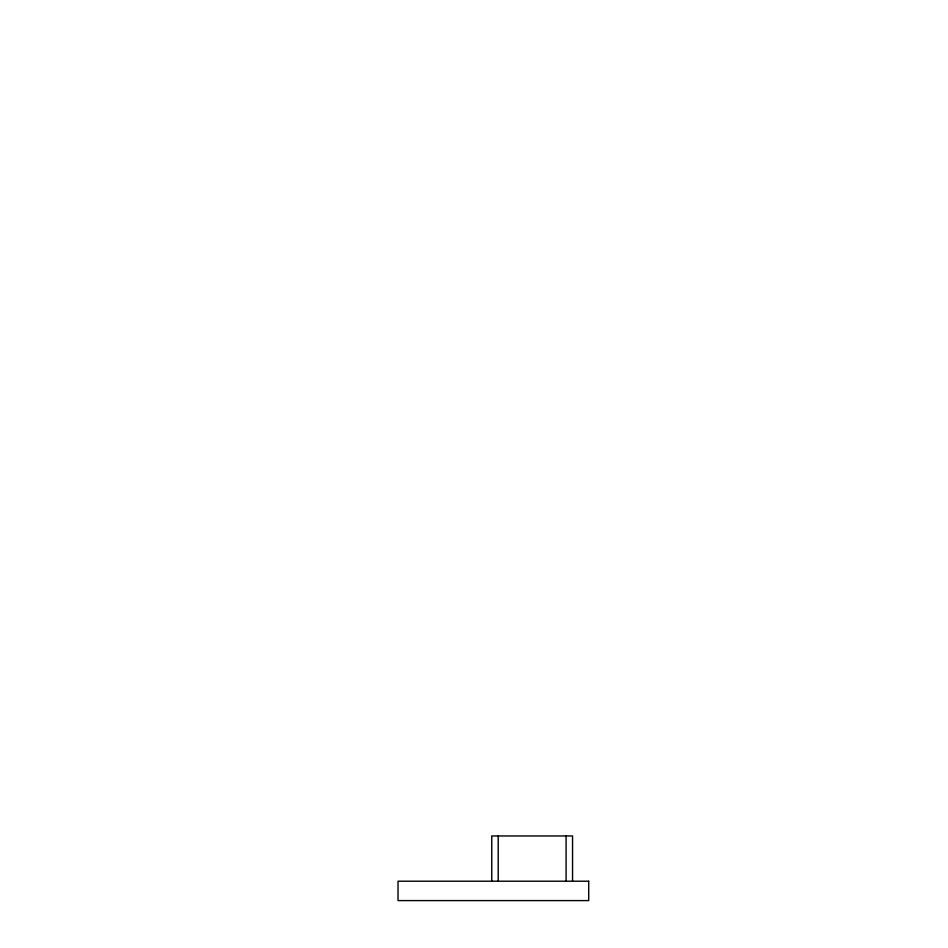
<?xml version="1.0" encoding="UTF-8"?>
<svg xmlns="http://www.w3.org/2000/svg" width="948" height="948" viewBox="0 0 948 948"><rect width="100%" height="100%" fill="white"/><g stroke="black" fill="none" stroke-linecap="round" stroke-linejoin="round"><path stroke-width="1.42" d="M572.556 881.213L572.556 835.958L491.763 835.958L491.763 881.213M566.086 835.958L566.086 881.213M498.221 835.958L498.221 881.213M588.708 881.213L398.03 881.213L398.03 900.6L588.708 900.6L588.708 881.213"/></g></svg>
